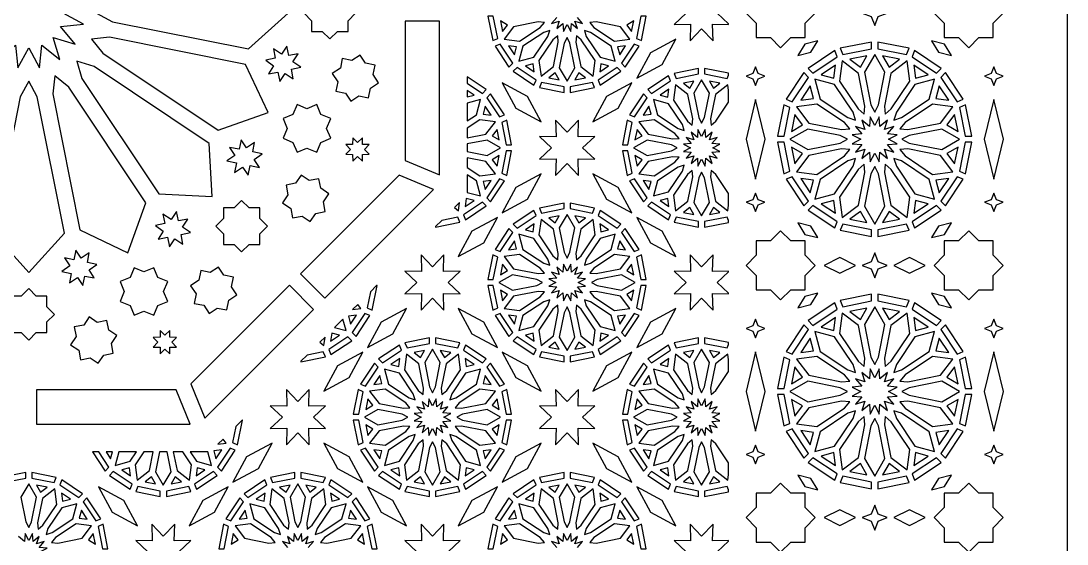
# Model space of a CAD drawing. Header units: millimetres. Extents: x 5 to 6335, y 27 to 2435.
# Drawn here: x 541 to 1085, y 1469 to 1741 of the extents above; entities that cross this region are included whole.
import ezdxf

# ---------------------------------------------------------------- set-up
doc = ezdxf.new("R2010")
doc.units = ezdxf.units.MM
doc.layers.add('CUT', color=1, linetype='CONTINUOUS')

msp = doc.modelspace()

# ---------------------------------------------------------------- linework, layer by layer
at = {"layer": 'CUT'}
for points in [[(1085.16, 2434.99), (1085.16, 1054.84), (5.01, 1054.84), (5.01, 2434.99)], [(588.658, 1740.453), (659.392, 1726.384), (679.973, 1744.915), (659.392, 1763.446), (588.658, 1749.377), (580.407, 1744.915)], [(711.156, 1748.838), (711.156, 1754.386), (705.608, 1754.386), (701.685, 1758.309), (697.762, 1754.386), (692.214, 1754.386), (692.214, 1748.838), (688.291, 1744.915), (692.214, 1740.992), (692.214, 1735.444), (697.762, 1735.444), (701.685, 1731.521), (705.608, 1735.444), (711.156, 1735.444), (711.156, 1740.992), (715.079, 1744.915)], [(909.01, 1739.383), (903.171, 1744.915), (909.01, 1750.447), (909.01, 1750.854), (900.803, 1750.633), (901.036, 1759.282), (895.085, 1753.001), (889.134, 1759.282), (889.367, 1750.633), (880.718, 1750.866), (886.999, 1744.915), (880.718, 1738.964), (889.367, 1739.197), (889.134, 1730.548), (895.085, 1736.829), (901.036, 1730.548), (900.803, 1739.197), (909.01, 1738.976)], [(941.442, 1732.198), (948.892, 1732.198), (948.892, 1739.648), (954.159, 1744.915), (948.892, 1750.182), (948.892, 1757.632), (941.442, 1757.632), (936.175, 1762.899), (930.908, 1757.632), (923.458, 1757.632), (923.458, 1750.182), (918.191, 1744.915), (923.458, 1739.648), (923.458, 1732.198), (930.908, 1732.198), (936.175, 1726.931)], [(1039.262, 1732.198), (1046.712, 1732.198), (1046.712, 1739.648), (1051.979, 1744.915), (1046.712, 1750.182), (1046.712, 1757.632), (1039.262, 1757.632), (1033.995, 1762.899), (1028.728, 1757.632), (1021.278, 1757.632), (1021.278, 1750.182), (1016.011, 1744.915), (1021.278, 1739.648), (1021.278, 1732.198), (1028.728, 1732.198), (1033.995, 1726.931)], [(986.922, 1743.078), (991.581, 1744.915), (986.922, 1746.752), (985.085, 1751.411), (983.248, 1746.752), (978.589, 1744.915), (983.248, 1743.078), (985.085, 1738.419)], [(789.027, 1731.685), (786.709, 1743.34), (783.894, 1743.34), (786.428, 1730.607)], [(863.742, 1730.607), (866.276, 1743.34), (863.461, 1743.34), (861.143, 1731.685)], [(758.76, 1660.873), (758.76, 1740.79), (740.91, 1740.79), (740.91, 1668.266)], [(791.5, 1735.4), (794.067, 1738.745), (790.416, 1740.853)], [(813.323, 1740.043), (810.012, 1740.311), (797.299, 1737.782), (792.377, 1731.366), (800.394, 1730.311), (811.172, 1737.513)], [(816.083, 1735.913), (812.921, 1734.893), (802.144, 1727.692), (800.051, 1719.881), (807.862, 1721.974), (815.063, 1732.751)], [(834.087, 1735.913), (835.107, 1732.751), (842.308, 1721.974), (850.119, 1719.881), (848.026, 1727.692), (837.249, 1734.893)], [(838.998, 1737.513), (849.776, 1730.311), (857.793, 1731.366), (852.871, 1737.782), (840.158, 1740.311), (836.847, 1740.043)], [(859.754, 1740.853), (856.103, 1738.745), (858.67, 1735.4)], [(583.633, 1724.119), (643.599, 1684.051), (669.705, 1693.296), (657.782, 1718.293), (587.047, 1732.362), (577.719, 1731.398)], [(820.213, 1733.153), (817.683, 1731.002), (810.481, 1720.224), (811.536, 1712.207), (817.952, 1717.129), (820.481, 1729.842)], [(825.085, 1732.184), (823.571, 1729.227), (821.042, 1716.515), (825.085, 1709.511), (829.128, 1716.515), (826.599, 1729.227)], [(829.957, 1733.153), (829.689, 1729.842), (832.218, 1717.129), (838.634, 1712.207), (839.689, 1720.224), (832.487, 1731.002)], [(874.529, 1718.266), (881.634, 1731.464), (868.436, 1724.359), (861.331, 1711.161)], [(951.834, 1724.546), (955.456, 1730.481), (948.713, 1728.787), (945.091, 1722.852)], [(1018.336, 1724.546), (1025.079, 1722.852), (1021.457, 1728.787), (1014.714, 1730.481)], [(682.516, 1719.578), (685.236, 1723.753), (680.338, 1722.838), (679.309, 1727.714), (676.491, 1723.603), (672.316, 1726.323), (673.231, 1721.425), (668.354, 1720.395), (672.466, 1717.578), (669.746, 1713.402), (674.644, 1714.318), (675.673, 1709.441), (678.491, 1713.553), (682.666, 1710.833), (681.751, 1715.731), (686.628, 1716.76)], [(787.633, 1727.697), (794.846, 1716.903), (796.835, 1718.893), (790.233, 1728.774)], [(797.698, 1723.272), (798.789, 1727.345), (794.609, 1727.895)], [(855.561, 1727.895), (851.381, 1727.345), (852.472, 1723.272)], [(855.324, 1716.903), (862.537, 1727.697), (859.937, 1728.774), (853.335, 1718.893)], [(964.293, 1725.441), (950.469, 1716.203), (952.931, 1713.742), (965.625, 1722.224)], [(983.51, 1729.89), (967.203, 1726.646), (968.536, 1723.43), (983.51, 1726.409)], [(1002.967, 1726.646), (986.66, 1729.89), (986.66, 1726.409), (1001.634, 1723.43)], [(1019.701, 1716.203), (1005.877, 1725.441), (1004.545, 1722.224), (1017.239, 1713.742)], [(572.741, 1710.95), (612.808, 1650.984), (640.465, 1649.535), (639.016, 1677.192), (579.05, 1717.259), (570.061, 1719.939)], [(724.215, 1712.947), (725.207, 1717.932), (720.223, 1718.924), (717.399, 1723.149), (713.174, 1720.325), (708.19, 1721.317), (707.198, 1716.333), (702.973, 1713.509), (705.797, 1709.284), (704.805, 1704.299), (709.789, 1703.307), (712.613, 1699.082), (716.838, 1701.906), (721.822, 1700.914), (722.814, 1705.899), (727.039, 1708.722)], [(979.698, 1692.364), (980.043, 1696.631), (976.669, 1713.596), (968.217, 1720.081), (966.827, 1709.519), (976.437, 1695.137)], [(972.251, 1720.957), (977.632, 1716.828), (981.023, 1722.702)], [(985.085, 1693.436), (987.036, 1697.246), (990.412, 1714.211), (985.085, 1723.436), (979.758, 1714.211), (983.134, 1697.246)], [(989.147, 1722.702), (992.538, 1716.828), (997.919, 1720.957)], [(990.472, 1692.364), (993.733, 1695.137), (1003.343, 1709.519), (1001.953, 1720.081), (993.501, 1713.596), (990.127, 1696.631)], [(797.073, 1714.676), (807.867, 1707.463), (808.944, 1710.063), (799.063, 1716.665)], [(808.065, 1714.439), (807.515, 1718.619), (803.442, 1717.528)], [(842.303, 1707.463), (853.097, 1714.676), (851.107, 1716.665), (841.226, 1710.063)], [(846.728, 1717.528), (842.655, 1718.619), (842.105, 1714.439)], [(881.855, 1710.973), (893.51, 1713.291), (893.51, 1716.106), (880.777, 1713.572)], [(909.01, 1713.648), (896.66, 1716.106), (896.66, 1713.291), (908.315, 1710.973), (909.01, 1712.649)], [(923.11, 1716.958), (921.747, 1713.501), (918.289, 1712.137), (921.747, 1710.774), (923.11, 1707.316), (924.473, 1710.774), (927.931, 1712.137), (924.473, 1713.501)], [(957.309, 1712.879), (963.861, 1711.124), (964.746, 1717.849)], [(1005.424, 1717.849), (1006.309, 1711.124), (1012.861, 1712.879)], [(1047.06, 1716.958), (1045.697, 1713.501), (1042.239, 1712.137), (1045.697, 1710.774), (1047.06, 1707.316), (1048.423, 1710.774), (1051.881, 1712.137), (1048.423, 1713.501)], [(540.623, 1701.342), (526.554, 1630.608), (545.085, 1610.027), (563.616, 1630.608), (549.547, 1701.342), (545.085, 1709.593)], [(557.638, 1702.953), (571.707, 1632.218), (596.704, 1620.295), (605.949, 1646.401), (565.881, 1706.367), (558.602, 1712.281)], [(773.16, 1708.474), (781.107, 1703.165), (783.097, 1705.154), (773.16, 1711.795)], [(798.436, 1695.471), (811.634, 1688.366), (804.529, 1701.564), (791.331, 1708.669)], [(810.777, 1706.258), (823.51, 1703.724), (823.51, 1706.539), (811.855, 1708.857)], [(821.023, 1710.246), (818.915, 1713.897), (815.57, 1711.33)], [(826.66, 1703.724), (839.393, 1706.258), (838.315, 1708.857), (826.66, 1706.539)], [(834.6, 1711.33), (831.255, 1713.897), (829.147, 1710.246)], [(845.641, 1701.564), (838.536, 1688.366), (851.734, 1695.471), (858.839, 1708.669)], [(869.063, 1703.165), (878.944, 1709.767), (877.867, 1712.367), (867.073, 1705.154)], [(888.915, 1705.933), (891.023, 1709.584), (885.57, 1708.5)], [(895.085, 1687.646), (896.599, 1690.603), (899.128, 1703.315), (895.085, 1710.319), (891.042, 1703.315), (893.571, 1690.603)], [(901.255, 1705.933), (904.6, 1708.5), (899.147, 1709.584)], [(948.241, 1713.976), (939.004, 1700.151), (942.22, 1698.82), (950.702, 1711.514)], [(975.132, 1689.313), (973.818, 1693.387), (964.208, 1707.77), (953.918, 1710.527), (956.675, 1700.237), (971.057, 1690.626)], [(995.038, 1689.313), (999.113, 1690.626), (1013.495, 1700.237), (1016.252, 1710.527), (1005.962, 1707.77), (996.352, 1693.387)], [(1031.166, 1700.151), (1021.929, 1713.976), (1019.468, 1711.514), (1027.95, 1698.82)], [(773.16, 1701.346), (776.728, 1702.302), (773.16, 1704.686)], [(873.442, 1702.302), (877.515, 1701.211), (878.065, 1705.391)], [(890.213, 1686.677), (890.481, 1689.988), (887.952, 1702.701), (881.536, 1707.623), (880.481, 1699.606), (887.683, 1688.828)], [(909.01, 1704.763), (908.634, 1707.623), (902.218, 1702.701), (899.689, 1689.988), (899.957, 1686.677), (902.487, 1688.828), (909.01, 1698.59)], [(946.595, 1699.698), (953.321, 1700.583), (951.565, 1707.136)], [(1018.605, 1707.136), (1016.849, 1700.583), (1023.575, 1699.698)], [(773.16, 1688.886), (778.026, 1692.138), (780.119, 1699.949), (773.16, 1698.084)], [(792.537, 1692.133), (785.324, 1702.927), (783.335, 1700.937), (789.937, 1691.056)], [(860.233, 1691.056), (866.835, 1700.937), (864.846, 1702.927), (857.633, 1692.133)], [(886.083, 1683.917), (885.063, 1687.079), (877.862, 1697.856), (870.051, 1699.949), (872.144, 1692.138), (882.921, 1684.937)], [(918.162, 1679.359), (923.11, 1658.704), (928.058, 1679.359), (923.11, 1700.015)], [(1042.112, 1679.359), (1047.06, 1658.704), (1052.008, 1679.359), (1047.06, 1700.015)], [(700.016, 1684.987), (702.139, 1690.112), (697.014, 1692.236), (694.89, 1697.361), (689.765, 1695.238), (684.639, 1697.361), (682.515, 1692.236), (677.39, 1690.112), (679.513, 1684.987), (677.39, 1679.862), (682.515, 1677.738), (684.639, 1672.612), (689.765, 1674.735), (694.89, 1672.612), (697.014, 1677.738), (702.139, 1679.862)], [(781.381, 1692.485), (785.561, 1691.935), (782.472, 1696.558)], [(864.609, 1691.935), (868.789, 1692.485), (867.698, 1696.558)], [(937.799, 1697.242), (934.554, 1680.934), (938.036, 1680.934), (941.014, 1695.909)], [(969.308, 1688.007), (954.925, 1697.618), (944.364, 1696.227), (950.848, 1687.775), (967.813, 1684.401), (972.08, 1684.746)], [(998.09, 1684.746), (1002.357, 1684.401), (1019.322, 1687.775), (1025.806, 1696.227), (1015.245, 1697.618), (1000.862, 1688.007)], [(1029.156, 1695.909), (1032.134, 1680.934), (1035.616, 1680.934), (1032.371, 1697.242)], [(773.16, 1680.116), (782.871, 1682.048), (787.793, 1688.464), (779.776, 1689.519), (773.16, 1685.098)], [(796.276, 1676.49), (793.742, 1689.223), (791.143, 1688.145), (793.461, 1676.49)], [(831.036, 1660.548), (830.803, 1669.197), (839.452, 1668.964), (833.171, 1674.915), (839.452, 1680.866), (830.803, 1680.633), (831.036, 1689.282), (825.085, 1683.001), (819.134, 1689.282), (819.367, 1680.633), (810.718, 1680.866), (816.999, 1674.915), (810.718, 1668.964), (819.367, 1669.197), (819.134, 1660.548), (825.085, 1666.829)], [(856.709, 1676.49), (859.027, 1688.145), (856.428, 1689.223), (853.894, 1676.49)], [(883.323, 1679.787), (881.172, 1682.317), (870.394, 1689.519), (862.377, 1688.464), (867.299, 1682.048), (880.012, 1679.519)], [(941.742, 1683.421), (947.616, 1686.812), (943.487, 1692.194)], [(982.754, 1691.076), (982.342, 1685.982), (978.447, 1689.293), (980.016, 1684.428), (975.152, 1685.997), (978.463, 1682.102), (973.368, 1681.69), (977.917, 1679.359), (973.368, 1677.028), (978.463, 1676.616), (975.152, 1672.722), (980.016, 1674.291), (978.447, 1669.426), (982.342, 1672.737), (982.754, 1667.642), (985.085, 1672.192), (987.416, 1667.642), (987.828, 1672.737), (991.723, 1669.426), (990.154, 1674.291), (995.018, 1672.722), (991.707, 1676.616), (996.802, 1677.028), (992.253, 1679.359), (996.802, 1681.69), (991.707, 1682.102), (995.018, 1685.997), (990.154, 1684.428), (991.723, 1689.293), (987.828, 1685.982), (987.416, 1691.076), (985.085, 1686.528)], [(1026.683, 1692.194), (1022.554, 1686.812), (1028.428, 1683.421)], [(786.103, 1681.085), (789.754, 1678.977), (788.67, 1684.43)], [(860.416, 1678.977), (864.067, 1681.085), (861.5, 1684.43)], [(896.978, 1665.397), (897.313, 1669.535), (900.477, 1666.846), (899.203, 1670.797), (903.154, 1669.523), (900.465, 1672.687), (904.603, 1673.022), (900.909, 1674.915), (904.603, 1676.808), (900.465, 1677.143), (903.154, 1680.307), (899.203, 1679.033), (900.477, 1682.984), (897.313, 1680.295), (896.978, 1684.433), (895.085, 1680.739), (893.192, 1684.433), (892.857, 1680.295), (889.693, 1682.984), (890.967, 1679.033), (887.016, 1680.307), (889.705, 1677.143), (885.567, 1676.808), (889.261, 1674.915), (885.567, 1673.022), (889.705, 1672.687), (887.016, 1669.523), (890.967, 1670.797), (889.693, 1666.846), (892.857, 1669.535), (893.192, 1665.397), (895.085, 1669.091)], [(971.009, 1679.359), (967.199, 1681.311), (950.234, 1684.686), (941.008, 1679.359), (950.234, 1674.033), (967.199, 1677.408)], [(999.161, 1679.359), (1002.971, 1677.408), (1019.936, 1674.033), (1029.162, 1679.359), (1019.936, 1684.686), (1002.971, 1681.311)], [(662.358, 1668.913), (666.47, 1671.731), (661.594, 1672.76), (662.509, 1677.659), (658.333, 1674.938), (655.516, 1679.05), (654.487, 1674.173), (649.588, 1675.088), (652.308, 1670.913), (648.197, 1668.095), (653.073, 1667.066), (652.158, 1662.168), (656.333, 1664.888), (659.151, 1660.776), (660.18, 1665.653), (665.079, 1664.738)], [(719.713, 1674.076), (722.165, 1676.586), (718.656, 1676.627), (718.615, 1680.136), (716.105, 1677.684), (713.595, 1680.136), (713.554, 1676.627), (710.045, 1676.586), (712.498, 1674.076), (710.045, 1671.566), (713.554, 1671.525), (713.595, 1668.016), (716.105, 1670.469), (718.615, 1668.016), (718.656, 1671.525), (722.165, 1671.566)], [(773.16, 1672.926), (783.485, 1670.872), (790.489, 1674.915), (783.485, 1678.958), (773.16, 1676.904)], [(882.354, 1674.915), (879.397, 1676.429), (866.685, 1678.958), (859.681, 1674.915), (866.685, 1670.872), (879.397, 1673.401)], [(934.554, 1677.784), (937.799, 1661.477), (941.014, 1662.81), (938.036, 1677.784)], [(1032.134, 1677.784), (1029.156, 1662.81), (1032.371, 1661.477), (1035.616, 1677.784)], [(789.754, 1670.853), (786.103, 1668.745), (788.67, 1665.4)], [(793.742, 1660.607), (796.276, 1673.34), (793.461, 1673.34), (791.143, 1661.685)], [(859.027, 1661.685), (856.709, 1673.34), (853.894, 1673.34), (856.428, 1660.607)], [(861.5, 1665.4), (864.067, 1668.745), (860.416, 1670.853)], [(947.616, 1671.907), (941.742, 1675.298), (943.487, 1666.525)], [(972.08, 1673.973), (967.813, 1674.318), (950.848, 1670.944), (944.364, 1662.492), (954.925, 1661.101), (969.308, 1670.712)], [(998.09, 1673.973), (1000.862, 1670.712), (1015.245, 1661.101), (1025.806, 1662.492), (1019.322, 1670.944), (1002.357, 1674.318)], [(1028.428, 1675.298), (1022.554, 1671.907), (1026.683, 1666.525)], [(773.16, 1664.732), (779.776, 1660.311), (787.793, 1661.366), (782.871, 1667.782), (773.16, 1669.714)], [(883.323, 1670.043), (880.012, 1670.311), (867.299, 1667.782), (862.377, 1661.366), (870.394, 1660.311), (881.172, 1667.513)], [(886.083, 1665.913), (882.921, 1664.893), (872.144, 1657.692), (870.051, 1649.881), (877.862, 1651.974), (885.063, 1662.751)], [(975.132, 1669.406), (971.057, 1668.092), (956.675, 1658.482), (953.918, 1648.192), (964.208, 1650.949), (973.818, 1665.332)], [(979.698, 1666.355), (976.437, 1663.582), (966.827, 1649.2), (968.217, 1638.638), (976.669, 1645.122), (980.043, 1662.088)], [(985.085, 1665.283), (983.134, 1661.473), (979.758, 1644.508), (985.085, 1635.282), (990.412, 1644.508), (987.036, 1661.473)], [(990.472, 1666.355), (990.127, 1662.088), (993.501, 1645.122), (1001.953, 1638.638), (1003.343, 1649.2), (993.733, 1663.582)], [(995.038, 1669.406), (996.352, 1665.332), (1005.962, 1650.949), (1016.252, 1648.192), (1013.495, 1658.482), (999.113, 1668.092)], [(698.347, 1646.831), (701.17, 1651.056), (696.945, 1653.879), (695.953, 1658.864), (690.969, 1657.872), (686.744, 1660.696), (683.92, 1656.471), (678.936, 1655.479), (679.928, 1650.494), (677.104, 1646.269), (681.329, 1643.445), (682.321, 1638.461), (687.305, 1639.453), (691.53, 1636.629), (694.354, 1640.854), (699.339, 1641.846)], [(737.753, 1660.645), (686.471, 1609.363), (699.093, 1596.741), (755.603, 1653.251)], [(773.16, 1651.746), (780.119, 1649.881), (778.026, 1657.692), (773.16, 1660.944)], [(804.529, 1648.266), (811.634, 1661.464), (798.436, 1654.359), (791.331, 1641.161)], [(851.734, 1654.359), (838.536, 1661.464), (845.641, 1648.266), (858.839, 1641.161)], [(890.213, 1663.153), (887.683, 1661.002), (880.481, 1650.224), (881.536, 1642.207), (887.952, 1647.129), (890.481, 1659.842)], [(895.085, 1662.184), (893.571, 1659.227), (891.042, 1646.515), (895.085, 1639.511), (899.128, 1646.515), (896.599, 1659.227)], [(909.01, 1651.24), (902.487, 1661.002), (899.957, 1663.153), (899.689, 1659.842), (902.218, 1647.129), (908.634, 1642.207), (909.01, 1645.067)], [(939.004, 1658.568), (948.241, 1644.743), (950.702, 1647.205), (942.22, 1659.899)], [(1027.95, 1659.899), (1019.468, 1647.205), (1021.929, 1644.743), (1031.166, 1658.568)], [(785.561, 1657.895), (781.381, 1657.345), (782.472, 1653.272)], [(785.324, 1646.903), (792.537, 1657.697), (789.937, 1658.774), (783.335, 1648.893)], [(857.633, 1657.697), (864.846, 1646.903), (866.835, 1648.893), (860.233, 1658.774)], [(867.698, 1653.272), (868.789, 1657.345), (864.609, 1657.895)], [(953.321, 1658.136), (946.595, 1659.021), (951.565, 1651.583)], [(1023.575, 1659.021), (1016.849, 1658.136), (1018.605, 1651.583)], [(923.11, 1651.403), (921.747, 1647.945), (918.289, 1646.582), (921.747, 1645.218), (923.11, 1641.761), (924.473, 1645.218), (927.931, 1646.582), (924.473, 1647.945)], [(1047.06, 1651.403), (1045.697, 1647.945), (1042.239, 1646.582), (1045.697, 1645.218), (1047.06, 1641.761), (1048.423, 1645.218), (1051.881, 1646.582), (1048.423, 1647.945)], [(665.289, 1630.259), (669.212, 1634.182), (665.289, 1638.105), (665.289, 1643.653), (659.741, 1643.653), (655.818, 1647.576), (651.895, 1643.653), (646.347, 1643.653), (646.347, 1638.105), (642.424, 1634.182), (646.347, 1630.259), (646.347, 1624.711), (651.895, 1624.711), (655.818, 1620.788), (659.741, 1624.711), (665.289, 1624.711)], [(766.534, 1643.817), (768.634, 1642.207), (769.196, 1646.479)], [(772.303, 1637.463), (783.097, 1644.676), (781.107, 1646.665), (771.226, 1640.063)], [(776.728, 1647.528), (772.655, 1648.619), (772.105, 1644.439)], [(811.855, 1640.973), (823.51, 1643.291), (823.51, 1646.106), (810.777, 1643.572)], [(826.66, 1643.291), (838.315, 1640.973), (839.393, 1643.572), (826.66, 1646.106)], [(867.073, 1644.676), (877.867, 1637.463), (878.944, 1640.063), (869.063, 1646.665)], [(878.065, 1644.439), (877.515, 1648.619), (873.442, 1647.528)], [(891.023, 1640.246), (888.915, 1643.897), (885.57, 1641.33)], [(904.6, 1641.33), (901.255, 1643.897), (899.147, 1640.246)], [(950.469, 1642.516), (964.293, 1633.278), (965.625, 1636.495), (952.931, 1644.977)], [(963.861, 1647.595), (957.309, 1645.839), (964.746, 1640.87)], [(1017.239, 1644.977), (1004.545, 1636.495), (1005.877, 1633.278), (1019.701, 1642.516)], [(1012.861, 1645.839), (1006.309, 1647.595), (1005.424, 1640.87)], [(624.347, 1629.82), (629.224, 1630.849), (625.112, 1633.667), (627.832, 1637.842), (622.934, 1636.927), (621.905, 1641.803), (619.087, 1637.692), (614.912, 1640.412), (615.827, 1635.513), (610.95, 1634.484), (615.062, 1631.667), (612.341, 1627.491), (617.24, 1628.406), (618.269, 1623.53), (621.087, 1627.642), (625.262, 1624.921)], [(756.66, 1633.943), (756.66, 1633.724), (769.393, 1636.258), (768.315, 1638.857), (759.901, 1637.184)], [(775.641, 1631.564), (768.536, 1618.366), (781.734, 1625.471), (788.839, 1638.669)], [(799.063, 1633.165), (808.944, 1639.767), (807.867, 1642.367), (797.073, 1635.154)], [(818.915, 1635.933), (821.023, 1639.584), (815.57, 1638.5)], [(825.085, 1617.646), (826.599, 1620.603), (829.128, 1633.315), (825.085, 1640.319), (821.042, 1633.315), (823.571, 1620.603)], [(831.255, 1635.933), (834.6, 1638.5), (829.147, 1639.584)], [(853.097, 1635.154), (842.303, 1642.367), (841.226, 1639.767), (851.107, 1633.165)], [(868.436, 1625.471), (881.634, 1618.366), (874.529, 1631.564), (861.331, 1638.669)], [(880.777, 1636.258), (893.51, 1633.724), (893.51, 1636.539), (881.855, 1638.857)], [(909.01, 1637.181), (908.315, 1638.857), (896.66, 1636.539), (896.66, 1633.724), (909.01, 1636.182)], [(977.632, 1641.891), (972.251, 1637.762), (981.023, 1636.017)], [(992.538, 1641.891), (989.147, 1636.017), (997.919, 1637.762)], [(790.233, 1621.056), (796.835, 1630.937), (794.846, 1632.927), (787.633, 1622.133)], [(803.442, 1632.302), (807.515, 1631.211), (808.065, 1635.391)], [(820.213, 1616.677), (820.481, 1619.988), (817.952, 1632.701), (811.536, 1637.623), (810.481, 1629.606), (817.683, 1618.828)], [(829.957, 1616.677), (832.487, 1618.828), (839.689, 1629.606), (838.634, 1637.623), (832.218, 1632.701), (829.689, 1619.988)], [(842.655, 1631.211), (846.728, 1632.302), (842.105, 1635.391)], [(862.537, 1622.133), (855.324, 1632.927), (853.335, 1630.937), (859.937, 1621.056)], [(951.834, 1634.173), (945.091, 1635.867), (948.713, 1629.932), (955.456, 1628.238)], [(983.51, 1632.31), (968.536, 1635.289), (967.203, 1632.073), (983.51, 1628.829)], [(1001.634, 1635.289), (986.66, 1632.31), (986.66, 1628.829), (1002.967, 1632.073)], [(1018.336, 1634.173), (1014.714, 1628.238), (1021.457, 1629.932), (1025.079, 1635.867)], [(816.083, 1613.917), (815.063, 1617.079), (807.862, 1627.856), (800.051, 1629.949), (802.144, 1622.138), (812.921, 1614.937)], [(834.087, 1613.917), (837.249, 1614.937), (848.026, 1622.138), (850.119, 1629.949), (842.308, 1627.856), (835.107, 1617.079)], [(936.175, 1631.788), (930.908, 1626.52), (923.458, 1626.52), (923.458, 1619.071), (918.191, 1613.804), (923.458, 1608.536), (923.458, 1601.087), (930.908, 1601.087), (936.175, 1595.82), (941.442, 1601.087), (948.892, 1601.087), (948.892, 1608.536), (954.159, 1613.804), (948.892, 1619.071), (948.892, 1626.52), (941.442, 1626.52)], [(1033.995, 1631.788), (1028.728, 1626.52), (1021.278, 1626.52), (1021.278, 1619.071), (1016.011, 1613.804), (1021.278, 1608.536), (1021.278, 1601.087), (1028.728, 1601.087), (1033.995, 1595.82), (1039.262, 1601.087), (1046.712, 1601.087), (1046.712, 1608.536), (1051.979, 1613.804), (1046.712, 1619.071), (1046.712, 1626.52), (1039.262, 1626.52)], [(574.269, 1608.249), (579.167, 1607.334), (576.447, 1611.509), (580.559, 1614.327), (575.682, 1615.356), (576.598, 1620.254), (572.422, 1617.534), (569.605, 1621.646), (568.575, 1616.769), (563.677, 1617.684), (566.397, 1613.509), (562.286, 1610.691), (567.162, 1609.662), (566.247, 1604.764), (570.422, 1607.484), (573.24, 1603.372)], [(794.609, 1621.935), (798.789, 1622.485), (797.698, 1626.558)], [(851.381, 1622.485), (855.561, 1621.935), (852.472, 1626.558)], [(761.036, 1590.548), (760.803, 1599.197), (769.452, 1598.964), (763.171, 1604.915), (769.452, 1610.866), (760.803, 1610.633), (761.036, 1619.282), (755.085, 1613.001), (749.134, 1619.282), (749.367, 1610.633), (740.718, 1610.866), (746.999, 1604.915), (740.718, 1598.964), (749.367, 1599.197), (749.134, 1590.548), (755.085, 1596.829)], [(786.709, 1606.49), (789.027, 1618.145), (786.428, 1619.223), (783.894, 1606.49)], [(813.323, 1609.787), (811.172, 1612.317), (800.394, 1619.519), (792.377, 1618.464), (797.299, 1612.048), (810.012, 1609.519)], [(836.847, 1609.787), (840.158, 1609.519), (852.871, 1612.048), (857.793, 1618.464), (849.776, 1619.519), (838.998, 1612.317)], [(866.276, 1606.49), (863.742, 1619.223), (861.143, 1618.145), (863.461, 1606.49)], [(909.01, 1599.383), (903.171, 1604.915), (909.01, 1610.447), (909.01, 1610.854), (900.803, 1610.633), (901.036, 1619.282), (895.085, 1613.001), (889.134, 1619.282), (889.367, 1610.633), (880.718, 1610.866), (886.999, 1604.915), (880.718, 1598.964), (889.367, 1599.197), (889.134, 1590.548), (895.085, 1596.829), (901.036, 1590.548), (900.803, 1599.197), (909.01, 1598.976)], [(966.995, 1609.751), (975.101, 1613.804), (966.995, 1617.857), (958.889, 1613.804)], [(985.085, 1620.3), (983.248, 1615.641), (978.589, 1613.804), (983.248, 1611.967), (985.085, 1607.308), (986.922, 1611.967), (991.581, 1613.804), (986.922, 1615.641)], [(1003.175, 1609.751), (1011.281, 1613.804), (1003.175, 1617.857), (995.068, 1613.804)], [(612.262, 1592.986), (617.388, 1595.11), (615.265, 1600.235), (617.388, 1605.361), (612.262, 1607.485), (610.138, 1612.61), (605.013, 1610.487), (599.888, 1612.61), (597.764, 1607.485), (592.639, 1605.361), (594.762, 1600.235), (592.639, 1595.11), (597.764, 1592.986), (599.888, 1587.861), (605.013, 1589.984), (610.138, 1587.861)], [(649.146, 1595.646), (653.371, 1598.47), (650.547, 1602.695), (651.539, 1607.679), (646.555, 1608.671), (643.731, 1612.896), (639.506, 1610.072), (634.521, 1611.064), (633.529, 1606.08), (629.304, 1603.256), (632.128, 1599.031), (631.136, 1594.047), (636.121, 1593.055), (638.944, 1588.83), (643.169, 1591.653), (648.154, 1590.661)], [(790.416, 1608.977), (794.067, 1611.085), (791.5, 1614.43)], [(826.978, 1595.397), (827.313, 1599.535), (830.477, 1596.846), (829.203, 1600.797), (833.154, 1599.523), (830.465, 1602.687), (834.603, 1603.022), (830.909, 1604.915), (834.603, 1606.808), (830.465, 1607.143), (833.154, 1610.307), (829.203, 1609.033), (830.477, 1612.984), (827.313, 1610.295), (826.978, 1614.433), (825.085, 1610.739), (823.192, 1614.433), (822.857, 1610.295), (819.693, 1612.984), (820.967, 1609.033), (817.016, 1610.307), (819.705, 1607.143), (815.567, 1606.808), (819.261, 1604.915), (815.567, 1603.022), (819.705, 1602.687), (817.016, 1599.523), (820.967, 1600.797), (819.693, 1596.846), (822.857, 1599.535), (823.192, 1595.397), (825.085, 1599.091)], [(856.103, 1611.085), (859.754, 1608.977), (858.67, 1614.43)], [(812.354, 1604.915), (809.397, 1606.429), (796.685, 1608.958), (789.681, 1604.915), (796.685, 1600.872), (809.397, 1603.401)], [(837.816, 1604.915), (840.773, 1603.401), (853.485, 1600.872), (860.489, 1604.915), (853.485, 1608.958), (840.773, 1606.429)], [(549.008, 1578.844), (554.556, 1578.844), (554.556, 1584.392), (558.479, 1588.315), (554.556, 1592.238), (554.556, 1597.786), (549.008, 1597.786), (545.085, 1601.709), (541.162, 1597.786), (535.614, 1597.786), (535.614, 1592.238), (531.691, 1588.315), (535.614, 1584.392), (535.614, 1578.844), (541.162, 1578.844), (545.085, 1574.921)], [(680.637, 1603.529), (629.355, 1552.247), (636.749, 1534.397), (693.259, 1590.907)], [(722.816, 1600.099), (721.143, 1591.685), (723.742, 1590.607), (726.276, 1603.34), (726.057, 1603.34)], [(789.027, 1591.685), (786.709, 1603.34), (783.894, 1603.34), (786.428, 1590.607)], [(791.5, 1595.4), (794.067, 1598.745), (790.416, 1600.853)], [(813.323, 1600.043), (810.012, 1600.311), (797.299, 1597.782), (792.377, 1591.366), (800.394, 1590.311), (811.172, 1597.513)], [(838.998, 1597.513), (849.776, 1590.311), (857.793, 1591.366), (852.871, 1597.782), (840.158, 1600.311), (836.847, 1600.043)], [(859.754, 1600.853), (856.103, 1598.745), (858.67, 1595.4)], [(863.742, 1590.607), (866.276, 1603.34), (863.461, 1603.34), (861.143, 1591.685)], [(816.083, 1595.913), (812.921, 1594.893), (802.144, 1587.692), (800.051, 1579.881), (807.862, 1581.974), (815.063, 1592.751)], [(834.087, 1595.913), (835.107, 1592.751), (842.308, 1581.974), (850.119, 1579.881), (848.026, 1587.692), (837.249, 1594.893)], [(951.834, 1593.435), (955.456, 1599.37), (948.713, 1597.676), (945.091, 1591.741)], [(964.293, 1594.33), (950.469, 1585.092), (952.931, 1582.631), (965.625, 1591.113)], [(983.51, 1598.779), (967.203, 1595.535), (968.536, 1592.319), (983.51, 1595.298)], [(1002.967, 1595.535), (986.66, 1598.779), (986.66, 1595.298), (1001.634, 1592.319)], [(1019.701, 1585.092), (1005.877, 1594.33), (1004.545, 1591.113), (1017.239, 1582.631)], [(1018.336, 1593.435), (1025.079, 1591.741), (1021.457, 1597.676), (1014.714, 1599.37)], [(713.521, 1590.804), (717.793, 1591.366), (716.183, 1593.466)], [(734.529, 1578.266), (741.634, 1591.464), (728.436, 1584.359), (721.331, 1571.161)], [(781.734, 1584.359), (768.536, 1591.464), (775.641, 1578.266), (788.839, 1571.161)], [(820.213, 1593.153), (817.683, 1591.002), (810.481, 1580.224), (811.536, 1572.207), (817.952, 1577.129), (820.481, 1589.842)], [(825.085, 1592.184), (823.571, 1589.227), (821.042, 1576.515), (825.085, 1569.511), (829.128, 1576.515), (826.599, 1589.227)], [(829.957, 1593.153), (829.689, 1589.842), (832.218, 1577.129), (838.634, 1572.207), (839.689, 1580.224), (832.487, 1591.002)], [(874.529, 1578.266), (881.634, 1591.464), (868.436, 1584.359), (861.331, 1571.161)], [(979.698, 1561.253), (980.043, 1565.52), (976.669, 1582.485), (968.217, 1588.97), (966.827, 1578.408), (976.437, 1564.026)], [(972.251, 1589.846), (977.632, 1585.717), (981.023, 1591.591)], [(985.085, 1562.325), (987.036, 1566.135), (990.412, 1583.1), (985.085, 1592.325), (979.758, 1583.1), (983.134, 1566.135)], [(989.147, 1591.591), (992.538, 1585.717), (997.919, 1589.846)], [(990.472, 1561.253), (993.733, 1564.026), (1003.343, 1578.408), (1001.953, 1588.97), (993.501, 1582.485), (990.127, 1565.52)], [(584.101, 1567.186), (589.086, 1568.178), (588.094, 1573.162), (590.918, 1577.387), (586.693, 1580.211), (585.701, 1585.195), (580.716, 1584.203), (576.491, 1587.027), (573.667, 1582.802), (568.683, 1581.81), (569.675, 1576.826), (566.851, 1572.601), (571.076, 1569.777), (572.068, 1564.793), (577.053, 1565.785), (581.278, 1562.961)], [(704.187, 1581.471), (710.119, 1579.881), (708.529, 1585.813)], [(715.561, 1587.895), (711.381, 1587.345), (712.472, 1583.272)], [(715.324, 1576.903), (722.537, 1587.697), (719.937, 1588.774), (713.335, 1578.893)], [(787.633, 1587.697), (794.846, 1576.903), (796.835, 1578.893), (790.233, 1588.774)], [(797.698, 1583.272), (798.789, 1587.345), (794.609, 1587.895)], [(855.561, 1587.895), (851.381, 1587.345), (852.472, 1583.272)], [(855.324, 1576.903), (862.537, 1587.697), (859.937, 1588.774), (853.335, 1578.893)], [(923.11, 1585.847), (921.747, 1582.389), (918.289, 1581.026), (921.747, 1579.663), (923.11, 1576.205), (924.473, 1579.663), (927.931, 1581.026), (924.473, 1582.389)], [(957.309, 1581.768), (963.861, 1580.013), (964.746, 1586.738)], [(1005.424, 1586.738), (1006.309, 1580.013), (1012.861, 1581.768)], [(1047.06, 1585.847), (1045.697, 1582.389), (1042.239, 1581.026), (1045.697, 1579.663), (1047.06, 1576.205), (1048.423, 1579.663), (1051.881, 1581.026), (1048.423, 1582.389)], [(618.475, 1571.344), (621.984, 1571.385), (619.531, 1573.895), (621.984, 1576.405), (618.475, 1576.446), (618.434, 1579.955), (615.924, 1577.502), (613.414, 1579.955), (613.373, 1576.446), (609.864, 1576.405), (612.316, 1573.895), (609.864, 1571.385), (613.373, 1571.344), (613.414, 1567.835), (615.924, 1570.287), (618.434, 1567.835)], [(706.728, 1577.528), (702.655, 1578.619), (702.105, 1574.439)], [(808.065, 1574.439), (807.515, 1578.619), (803.442, 1577.528)], [(846.728, 1577.528), (842.655, 1578.619), (842.105, 1574.439)], [(948.241, 1582.865), (939.004, 1569.04), (942.22, 1567.708), (950.702, 1580.403)], [(975.132, 1558.201), (973.818, 1562.276), (964.208, 1576.658), (953.918, 1579.416), (956.675, 1569.126), (971.057, 1559.515)], [(995.038, 1558.201), (999.113, 1559.515), (1013.495, 1569.126), (1016.252, 1579.416), (1005.962, 1576.658), (996.352, 1562.276)], [(1031.166, 1569.04), (1021.929, 1582.865), (1019.468, 1580.403), (1027.95, 1567.708)], [(696.534, 1573.817), (698.634, 1572.207), (699.196, 1576.479)], [(702.303, 1567.463), (713.097, 1574.676), (711.107, 1576.665), (701.226, 1570.063)], [(741.855, 1570.973), (753.51, 1573.291), (753.51, 1576.106), (740.777, 1573.572)], [(756.66, 1573.291), (768.315, 1570.973), (769.393, 1573.572), (756.66, 1576.106)], [(797.073, 1574.676), (807.867, 1567.463), (808.944, 1570.063), (799.063, 1576.665)], [(821.023, 1570.246), (818.915, 1573.897), (815.57, 1571.33)], [(834.6, 1571.33), (831.255, 1573.897), (829.147, 1570.246)], [(842.303, 1567.463), (853.097, 1574.676), (851.107, 1576.665), (841.226, 1570.063)], [(881.855, 1570.973), (893.51, 1573.291), (893.51, 1576.106), (880.777, 1573.572)], [(909.01, 1573.648), (896.66, 1576.106), (896.66, 1573.291), (908.315, 1570.973), (909.01, 1572.649)], [(946.595, 1568.587), (953.321, 1569.472), (951.565, 1576.025)], [(1018.605, 1576.025), (1016.849, 1569.472), (1023.575, 1568.587)], [(686.66, 1563.943), (686.66, 1563.724), (699.393, 1566.258), (698.315, 1568.857), (689.901, 1567.184)], [(705.641, 1561.564), (698.536, 1548.366), (711.734, 1555.471), (718.839, 1568.669)], [(729.063, 1563.165), (738.944, 1569.767), (737.867, 1572.367), (727.073, 1565.154)], [(750.213, 1546.677), (750.481, 1549.988), (747.952, 1562.701), (741.536, 1567.623), (740.481, 1559.606), (747.683, 1548.828)], [(748.915, 1565.933), (751.023, 1569.584), (745.57, 1568.5)], [(755.085, 1547.646), (756.599, 1550.603), (759.128, 1563.315), (755.085, 1570.319), (751.042, 1563.315), (753.571, 1550.603)], [(761.255, 1565.933), (764.6, 1568.5), (759.147, 1569.584)], [(759.957, 1546.677), (762.487, 1548.828), (769.689, 1559.606), (768.634, 1567.623), (762.218, 1562.701), (759.689, 1549.988)], [(783.097, 1565.154), (772.303, 1572.367), (771.226, 1569.767), (781.107, 1563.165)], [(798.436, 1555.471), (811.634, 1548.366), (804.529, 1561.564), (791.331, 1568.669)], [(810.777, 1566.258), (823.51, 1563.724), (823.51, 1566.539), (811.855, 1568.857)], [(826.66, 1563.724), (839.393, 1566.258), (838.315, 1568.857), (826.66, 1566.539)], [(845.641, 1561.564), (838.536, 1548.366), (851.734, 1555.471), (858.839, 1568.669)], [(869.063, 1563.165), (878.944, 1569.767), (877.867, 1572.367), (867.073, 1565.154)], [(890.213, 1546.677), (890.481, 1549.988), (887.952, 1562.701), (881.536, 1567.623), (880.481, 1559.606), (887.683, 1548.828)], [(888.915, 1565.933), (891.023, 1569.584), (885.57, 1568.5)], [(895.085, 1547.646), (896.599, 1550.603), (899.128, 1563.315), (895.085, 1570.319), (891.042, 1563.315), (893.571, 1550.603)], [(901.255, 1565.933), (904.6, 1568.5), (899.147, 1569.584)], [(909.01, 1564.763), (908.634, 1567.623), (902.218, 1562.701), (899.689, 1549.988), (899.957, 1546.677), (902.487, 1548.828), (909.01, 1558.59)], [(918.162, 1548.248), (923.11, 1527.593), (928.058, 1548.248), (923.11, 1568.904)], [(1042.112, 1548.248), (1047.06, 1527.593), (1052.008, 1548.248), (1047.06, 1568.904)], [(720.233, 1551.056), (726.835, 1560.937), (724.846, 1562.927), (717.633, 1552.133)], [(733.442, 1562.302), (737.515, 1561.211), (738.065, 1565.391)], [(772.655, 1561.211), (776.728, 1562.302), (772.105, 1565.391)], [(792.537, 1552.133), (785.324, 1562.927), (783.335, 1560.937), (789.937, 1551.056)], [(860.233, 1551.056), (866.835, 1560.937), (864.846, 1562.927), (857.633, 1552.133)], [(873.442, 1562.302), (877.515, 1561.211), (878.065, 1565.391)], [(937.799, 1566.131), (934.554, 1549.823), (938.036, 1549.823), (941.014, 1564.798)], [(969.308, 1556.896), (954.925, 1566.506), (944.364, 1565.116), (950.848, 1556.664), (967.813, 1553.29), (972.08, 1553.635)], [(998.09, 1553.635), (1002.357, 1553.29), (1019.322, 1556.664), (1025.806, 1565.116), (1015.245, 1566.506), (1000.862, 1556.896)], [(1029.156, 1564.798), (1032.134, 1549.823), (1035.616, 1549.823), (1032.371, 1566.131)], [(724.609, 1551.935), (728.789, 1552.485), (727.698, 1556.558)], [(746.083, 1543.917), (745.063, 1547.079), (737.862, 1557.856), (730.051, 1559.949), (732.144, 1552.138), (742.921, 1544.937)], [(764.087, 1543.917), (767.249, 1544.937), (778.026, 1552.138), (780.119, 1559.949), (772.308, 1557.856), (765.107, 1547.079)], [(781.381, 1552.485), (785.561, 1551.935), (782.472, 1556.558)], [(864.609, 1551.935), (868.789, 1552.485), (867.698, 1556.558)], [(886.083, 1543.917), (885.063, 1547.079), (877.862, 1557.856), (870.051, 1559.949), (872.144, 1552.138), (882.921, 1544.937)], [(941.742, 1552.31), (947.616, 1555.701), (943.487, 1561.083)], [(982.754, 1559.965), (982.342, 1554.871), (978.447, 1558.182), (980.016, 1553.317), (975.152, 1554.886), (978.463, 1550.991), (973.368, 1550.579), (977.918, 1548.248), (973.368, 1545.917), (978.463, 1545.505), (975.152, 1541.611), (980.016, 1543.179), (978.447, 1538.315), (982.342, 1541.626), (982.754, 1536.531), (985.085, 1541.081), (987.416, 1536.531), (987.828, 1541.626), (991.723, 1538.315), (990.154, 1543.179), (995.018, 1541.611), (991.707, 1545.505), (996.802, 1545.917), (992.252, 1548.248), (996.802, 1550.579), (991.707, 1550.991), (995.018, 1554.886), (990.154, 1553.317), (991.723, 1558.182), (987.828, 1554.871), (987.416, 1559.965), (985.085, 1555.417)], [(1026.683, 1561.083), (1022.554, 1555.701), (1028.428, 1552.31)], [(971.009, 1548.248), (967.199, 1550.2), (950.234, 1553.575), (941.008, 1548.248), (950.234, 1542.922), (967.199, 1546.297)], [(999.161, 1548.248), (1002.971, 1546.297), (1019.936, 1542.922), (1029.162, 1548.248), (1019.936, 1553.575), (1002.971, 1550.2)], [(621.734, 1549.09), (549.21, 1549.09), (549.21, 1531.24), (629.127, 1531.24)], [(691.036, 1520.548), (690.803, 1529.197), (699.452, 1528.964), (693.171, 1534.915), (699.452, 1540.866), (690.803, 1540.633), (691.036, 1549.282), (685.085, 1543.001), (679.134, 1549.282), (679.367, 1540.633), (670.718, 1540.866), (676.999, 1534.915), (670.718, 1528.964), (679.367, 1529.197), (679.134, 1520.548), (685.085, 1526.829)], [(716.709, 1536.49), (719.027, 1548.145), (716.428, 1549.223), (713.894, 1536.49)], [(743.323, 1539.787), (741.172, 1542.317), (730.394, 1549.519), (722.377, 1548.464), (727.299, 1542.048), (740.012, 1539.519)], [(766.847, 1539.787), (770.158, 1539.519), (782.871, 1542.048), (787.793, 1548.464), (779.776, 1549.519), (768.998, 1542.317)], [(796.276, 1536.49), (793.742, 1549.223), (791.143, 1548.145), (793.461, 1536.49)], [(831.036, 1520.548), (830.803, 1529.197), (839.452, 1528.964), (833.171, 1534.915), (839.452, 1540.866), (830.803, 1540.633), (831.036, 1549.282), (825.085, 1543.001), (819.134, 1549.282), (819.367, 1540.633), (810.718, 1540.866), (816.999, 1534.915), (810.718, 1528.964), (819.367, 1529.197), (819.134, 1520.548), (825.085, 1526.829)], [(856.709, 1536.49), (859.027, 1548.145), (856.428, 1549.223), (853.894, 1536.49)], [(883.323, 1539.787), (881.172, 1542.317), (870.394, 1549.519), (862.377, 1548.464), (867.299, 1542.048), (880.012, 1539.519)], [(934.554, 1546.673), (937.799, 1530.366), (941.014, 1531.699), (938.036, 1546.673)], [(1032.134, 1546.673), (1029.156, 1531.699), (1032.371, 1530.366), (1035.616, 1546.673)], [(720.416, 1538.977), (724.067, 1541.085), (721.5, 1544.43)], [(756.978, 1525.397), (757.313, 1529.535), (760.477, 1526.846), (759.203, 1530.797), (763.154, 1529.523), (760.465, 1532.687), (764.603, 1533.022), (760.909, 1534.915), (764.603, 1536.808), (760.465, 1537.143), (763.154, 1540.307), (759.203, 1539.033), (760.477, 1542.984), (757.313, 1540.295), (756.978, 1544.433), (755.085, 1540.739), (753.192, 1544.433), (752.857, 1540.295), (749.693, 1542.984), (750.967, 1539.033), (747.016, 1540.307), (749.705, 1537.143), (745.567, 1536.808), (749.261, 1534.915), (745.567, 1533.022), (749.705, 1532.687), (747.016, 1529.523), (750.967, 1530.797), (749.693, 1526.846), (752.857, 1529.535), (753.192, 1525.397), (755.085, 1529.091)], [(786.103, 1541.085), (789.754, 1538.977), (788.67, 1544.43)], [(860.416, 1538.977), (864.067, 1541.085), (861.5, 1544.43)], [(896.978, 1525.397), (897.313, 1529.535), (900.477, 1526.846), (899.203, 1530.797), (903.154, 1529.523), (900.465, 1532.687), (904.603, 1533.022), (900.909, 1534.915), (904.603, 1536.808), (900.465, 1537.143), (903.154, 1540.307), (899.203, 1539.033), (900.477, 1542.984), (897.313, 1540.295), (896.978, 1544.433), (895.085, 1540.739), (893.192, 1544.433), (892.857, 1540.295), (889.693, 1542.984), (890.967, 1539.033), (887.016, 1540.307), (889.705, 1537.143), (885.567, 1536.808), (889.261, 1534.915), (885.567, 1533.022), (889.705, 1532.687), (887.016, 1529.523), (890.967, 1530.797), (889.693, 1526.846), (892.857, 1529.535), (893.192, 1525.397), (895.085, 1529.091)], [(947.616, 1540.796), (941.742, 1544.187), (943.487, 1535.414)], [(972.08, 1542.862), (967.813, 1543.207), (950.848, 1539.832), (944.364, 1531.38), (954.925, 1529.99), (969.308, 1539.601)], [(998.09, 1542.862), (1000.862, 1539.601), (1015.245, 1529.99), (1025.806, 1531.38), (1019.322, 1539.832), (1002.357, 1543.207)], [(1028.428, 1544.187), (1022.554, 1540.796), (1026.683, 1535.414)], [(742.354, 1534.915), (739.397, 1536.429), (726.685, 1538.958), (719.681, 1534.915), (726.685, 1530.872), (739.397, 1533.401)], [(767.816, 1534.915), (770.773, 1533.401), (783.485, 1530.872), (790.489, 1534.915), (783.485, 1538.958), (770.773, 1536.429)], [(882.354, 1534.915), (879.397, 1536.429), (866.685, 1538.958), (859.681, 1534.915), (866.685, 1530.872), (879.397, 1533.401)], [(975.132, 1538.295), (971.057, 1536.981), (956.675, 1527.371), (953.918, 1517.081), (964.208, 1519.838), (973.818, 1534.221)], [(979.698, 1535.244), (976.437, 1532.471), (966.827, 1518.089), (968.217, 1507.527), (976.669, 1514.011), (980.043, 1530.976)], [(990.472, 1535.244), (990.127, 1530.976), (993.501, 1514.011), (1001.953, 1507.527), (1003.343, 1518.089), (993.733, 1532.471)], [(995.038, 1538.295), (996.352, 1534.221), (1005.962, 1519.838), (1016.252, 1517.081), (1013.495, 1527.371), (999.113, 1536.981)], [(652.816, 1530.099), (651.143, 1521.685), (653.742, 1520.607), (656.276, 1533.34), (656.057, 1533.34)], [(719.027, 1521.685), (716.709, 1533.34), (713.894, 1533.34), (716.428, 1520.607)], [(721.5, 1525.4), (724.067, 1528.745), (720.416, 1530.853)], [(743.323, 1530.043), (740.012, 1530.311), (727.299, 1527.782), (722.377, 1521.366), (730.394, 1520.311), (741.172, 1527.513)], [(768.998, 1527.513), (779.776, 1520.311), (787.793, 1521.366), (782.871, 1527.782), (770.158, 1530.311), (766.847, 1530.043)], [(789.754, 1530.853), (786.103, 1528.745), (788.67, 1525.4)], [(793.742, 1520.607), (796.276, 1533.34), (793.461, 1533.34), (791.143, 1521.685)], [(859.027, 1521.685), (856.709, 1533.34), (853.894, 1533.34), (856.428, 1520.607)], [(861.5, 1525.4), (864.067, 1528.745), (860.416, 1530.853)], [(883.323, 1530.043), (880.012, 1530.311), (867.299, 1527.782), (862.377, 1521.366), (870.394, 1520.311), (881.172, 1527.513)], [(985.085, 1534.172), (983.134, 1530.362), (979.758, 1513.397), (985.085, 1504.171), (990.412, 1513.397), (987.036, 1530.362)], [(746.083, 1525.913), (742.921, 1524.893), (732.144, 1517.692), (730.051, 1509.881), (737.862, 1511.974), (745.063, 1522.751)], [(764.087, 1525.913), (765.107, 1522.751), (772.308, 1511.974), (780.119, 1509.881), (778.026, 1517.692), (767.249, 1524.893)], [(886.083, 1525.913), (882.921, 1524.893), (872.144, 1517.692), (870.051, 1509.881), (877.862, 1511.974), (885.063, 1522.751)], [(939.004, 1527.456), (948.241, 1513.632), (950.702, 1516.094), (942.22, 1528.788)], [(953.321, 1527.024), (946.595, 1527.91), (951.565, 1520.472)], [(1023.575, 1527.91), (1016.849, 1527.024), (1018.605, 1520.472)], [(1027.95, 1528.788), (1019.468, 1516.094), (1021.929, 1513.632), (1031.166, 1527.456)], [(645.324, 1506.903), (652.537, 1517.697), (649.937, 1518.774), (643.335, 1508.893)], [(643.521, 1520.804), (647.793, 1521.366), (646.183, 1523.466)], [(664.529, 1508.266), (671.634, 1521.464), (658.436, 1514.359), (651.331, 1501.161)], [(711.734, 1514.359), (698.536, 1521.464), (705.641, 1508.266), (718.839, 1501.161)], [(717.633, 1517.697), (724.846, 1506.903), (726.835, 1508.893), (720.233, 1518.774)], [(750.213, 1523.153), (747.683, 1521.002), (740.481, 1510.224), (741.536, 1502.207), (747.952, 1507.129), (750.481, 1519.842)], [(755.085, 1522.184), (753.571, 1519.227), (751.042, 1506.515), (755.085, 1499.511), (759.128, 1506.515), (756.599, 1519.227)], [(759.957, 1523.153), (759.689, 1519.842), (762.218, 1507.129), (768.634, 1502.207), (769.689, 1510.224), (762.487, 1521.002)], [(785.324, 1506.903), (792.537, 1517.697), (789.937, 1518.774), (783.335, 1508.893)], [(804.529, 1508.266), (811.634, 1521.464), (798.436, 1514.359), (791.331, 1501.161)], [(851.734, 1514.359), (838.536, 1521.464), (845.641, 1508.266), (858.839, 1501.161)], [(857.633, 1517.697), (864.846, 1506.903), (866.835, 1508.893), (860.233, 1518.774)], [(890.213, 1523.153), (887.683, 1521.002), (880.481, 1510.224), (881.536, 1502.207), (887.952, 1507.129), (890.481, 1519.842)], [(895.085, 1522.184), (893.571, 1519.227), (891.042, 1506.515), (895.085, 1499.511), (899.128, 1506.515), (896.599, 1519.227)], [(909.01, 1511.24), (902.487, 1521.002), (899.957, 1523.153), (899.689, 1519.842), (902.218, 1507.129), (908.634, 1502.207), (909.01, 1505.067)], [(923.11, 1520.292), (921.747, 1516.834), (918.289, 1515.471), (921.747, 1514.107), (923.11, 1510.65), (924.473, 1514.107), (927.931, 1515.471), (924.473, 1516.834)], [(1047.06, 1520.292), (1045.697, 1516.834), (1042.239, 1515.471), (1045.697, 1514.107), (1047.06, 1510.65), (1048.423, 1514.107), (1051.881, 1515.471), (1048.423, 1516.834)], [(578.205, 1516.84), (584.846, 1506.903), (586.835, 1508.893), (581.526, 1516.84)], [(585.314, 1516.84), (587.698, 1513.272), (588.654, 1516.84)], [(591.916, 1516.84), (590.051, 1509.881), (597.862, 1511.974), (601.114, 1516.84)], [(604.902, 1516.84), (600.481, 1510.224), (601.536, 1502.207), (607.952, 1507.129), (609.884, 1516.84)], [(613.096, 1516.84), (611.042, 1506.515), (615.085, 1499.511), (619.128, 1506.515), (617.074, 1516.84)], [(620.286, 1516.84), (622.218, 1507.129), (628.634, 1502.207), (629.689, 1510.224), (625.268, 1516.84)], [(629.056, 1516.84), (632.308, 1511.974), (640.119, 1509.881), (638.254, 1516.84)], [(645.561, 1517.895), (641.381, 1517.345), (642.472, 1513.272)], [(727.698, 1513.272), (728.789, 1517.345), (724.609, 1517.895)], [(785.561, 1517.895), (781.381, 1517.345), (782.472, 1513.272)], [(867.698, 1513.272), (868.789, 1517.345), (864.609, 1517.895)], [(950.469, 1511.405), (964.293, 1502.167), (965.625, 1505.384), (952.931, 1513.866)], [(963.861, 1516.484), (957.309, 1514.728), (964.746, 1509.759)], [(1017.239, 1513.866), (1004.545, 1505.384), (1005.877, 1502.167), (1019.701, 1511.405)], [(1012.861, 1514.728), (1006.309, 1516.484), (1005.424, 1509.759)], [(598.065, 1504.439), (597.515, 1508.619), (593.442, 1507.528)], [(636.728, 1507.528), (632.655, 1508.619), (632.105, 1504.439)], [(738.065, 1504.439), (737.515, 1508.619), (733.442, 1507.528)], [(776.728, 1507.528), (772.655, 1508.619), (772.105, 1504.439)], [(878.065, 1504.439), (877.515, 1508.619), (873.442, 1507.528)], [(977.632, 1510.78), (972.251, 1506.65), (981.023, 1504.906)], [(992.538, 1510.78), (989.147, 1504.906), (997.919, 1506.65)], [(543.51, 1506.106), (530.777, 1503.572), (531.855, 1500.973), (543.51, 1503.291)], [(546.66, 1503.291), (558.315, 1500.973), (559.393, 1503.572), (546.66, 1506.106)], [(573.097, 1495.154), (562.303, 1502.367), (561.226, 1499.767), (571.107, 1493.165)], [(587.073, 1504.676), (597.867, 1497.463), (598.944, 1500.063), (589.063, 1506.665)], [(611.023, 1500.246), (608.915, 1503.897), (605.57, 1501.33)], [(624.6, 1501.33), (621.255, 1503.897), (619.147, 1500.246)], [(632.303, 1497.463), (643.097, 1504.676), (641.107, 1506.665), (631.226, 1500.063)], [(659.063, 1493.165), (668.944, 1499.767), (667.867, 1502.367), (657.073, 1495.154)], [(671.855, 1500.973), (683.51, 1503.291), (683.51, 1506.106), (670.777, 1503.572)], [(686.66, 1503.291), (698.315, 1500.973), (699.393, 1503.572), (686.66, 1506.106)], [(713.097, 1495.154), (702.303, 1502.367), (701.226, 1499.767), (711.107, 1493.165)], [(727.073, 1504.676), (737.867, 1497.463), (738.944, 1500.063), (729.063, 1506.665)], [(751.023, 1500.246), (748.915, 1503.897), (745.57, 1501.33)], [(764.6, 1501.33), (761.255, 1503.897), (759.147, 1500.246)], [(772.303, 1497.463), (783.097, 1504.676), (781.107, 1506.665), (771.226, 1500.063)], [(799.063, 1493.165), (808.944, 1499.767), (807.867, 1502.367), (797.073, 1495.154)], [(811.855, 1500.973), (823.51, 1503.291), (823.51, 1506.106), (810.777, 1503.572)], [(826.66, 1503.291), (838.315, 1500.973), (839.393, 1503.572), (826.66, 1506.106)], [(853.097, 1495.154), (842.303, 1502.367), (841.226, 1499.767), (851.107, 1493.165)], [(867.073, 1504.676), (877.867, 1497.463), (878.944, 1500.063), (869.063, 1506.665)], [(891.023, 1500.246), (888.915, 1503.897), (885.57, 1501.33)], [(904.6, 1501.33), (901.255, 1503.897), (899.147, 1500.246)], [(951.834, 1503.062), (945.091, 1504.756), (948.713, 1498.821), (955.456, 1497.127)], [(983.51, 1501.199), (968.536, 1504.178), (967.203, 1500.962), (983.51, 1497.718)], [(1001.634, 1504.178), (986.66, 1501.199), (986.66, 1497.718), (1002.967, 1500.962)], [(1018.336, 1503.062), (1014.714, 1497.127), (1021.457, 1498.821), (1025.079, 1504.756)], [(546.599, 1480.603), (549.128, 1493.315), (545.085, 1500.319), (541.042, 1493.315), (543.571, 1480.603), (545.085, 1477.646)], [(551.255, 1495.933), (554.6, 1498.5), (549.147, 1499.584)], [(549.957, 1476.677), (552.487, 1478.828), (559.689, 1489.606), (558.634, 1497.623), (552.218, 1492.701), (549.689, 1479.988)], [(588.436, 1485.471), (601.634, 1478.366), (594.529, 1491.564), (581.331, 1498.669)], [(600.777, 1496.258), (613.51, 1493.724), (613.51, 1496.539), (601.855, 1498.857)], [(616.66, 1493.724), (629.393, 1496.258), (628.315, 1498.857), (616.66, 1496.539)], [(635.641, 1491.564), (628.536, 1478.366), (641.734, 1485.471), (648.839, 1498.669)], [(680.213, 1476.677), (680.481, 1479.988), (677.952, 1492.701), (671.536, 1497.623), (670.481, 1489.606), (677.683, 1478.828)], [(678.915, 1495.933), (681.023, 1499.584), (675.57, 1498.5)], [(685.085, 1477.646), (686.599, 1480.603), (689.128, 1493.315), (685.085, 1500.319), (681.042, 1493.315), (683.571, 1480.603)], [(691.255, 1495.933), (694.6, 1498.5), (689.147, 1499.584)], [(689.957, 1476.677), (692.487, 1478.828), (699.689, 1489.606), (698.634, 1497.623), (692.218, 1492.701), (689.689, 1479.988)], [(728.436, 1485.471), (741.634, 1478.366), (734.529, 1491.564), (721.331, 1498.669)], [(740.777, 1496.258), (753.51, 1493.724), (753.51, 1496.539), (741.855, 1498.857)], [(756.66, 1493.724), (769.393, 1496.258), (768.315, 1498.857), (756.66, 1496.539)], [(775.641, 1491.564), (768.536, 1478.366), (781.734, 1485.471), (788.839, 1498.669)], [(820.213, 1476.677), (820.481, 1479.988), (817.952, 1492.701), (811.536, 1497.623), (810.481, 1489.606), (817.683, 1478.828)], [(818.915, 1495.933), (821.023, 1499.584), (815.57, 1498.5)], [(825.085, 1477.646), (826.599, 1480.603), (829.128, 1493.315), (825.085, 1500.319), (821.042, 1493.315), (823.571, 1480.603)], [(831.255, 1495.933), (834.6, 1498.5), (829.147, 1499.584)], [(829.957, 1476.677), (832.487, 1478.828), (839.689, 1489.606), (838.634, 1497.623), (832.218, 1492.701), (829.689, 1479.988)], [(868.436, 1485.471), (881.634, 1478.366), (874.529, 1491.564), (861.331, 1498.669)], [(880.777, 1496.258), (893.51, 1493.724), (893.51, 1496.539), (881.855, 1498.857)], [(909.01, 1497.181), (908.315, 1498.857), (896.66, 1496.539), (896.66, 1493.724), (909.01, 1496.182)], [(936.175, 1500.677), (930.908, 1495.409), (923.458, 1495.409), (923.458, 1487.96), (918.191, 1482.693), (923.458, 1477.425), (923.458, 1469.976), (930.908, 1469.976), (936.175, 1464.709), (941.442, 1469.976), (948.892, 1469.976), (948.892, 1477.425), (954.159, 1482.693), (948.892, 1487.96), (948.892, 1495.409), (941.442, 1495.409)], [(1033.995, 1500.677), (1028.728, 1495.409), (1021.278, 1495.409), (1021.278, 1487.96), (1016.011, 1482.693), (1021.278, 1477.425), (1021.278, 1469.976), (1028.728, 1469.976), (1033.995, 1464.709), (1039.262, 1469.976), (1046.712, 1469.976), (1046.712, 1477.425), (1051.979, 1482.693), (1046.712, 1487.96), (1046.712, 1495.409), (1039.262, 1495.409)], [(562.655, 1491.211), (566.728, 1492.302), (562.105, 1495.391)], [(582.537, 1482.133), (575.324, 1492.927), (573.335, 1490.937), (579.937, 1481.056)], [(650.233, 1481.056), (656.835, 1490.937), (654.846, 1492.927), (647.633, 1482.133)], [(663.442, 1492.302), (667.515, 1491.211), (668.065, 1495.391)], [(702.655, 1491.211), (706.728, 1492.302), (702.105, 1495.391)], [(722.537, 1482.133), (715.324, 1492.927), (713.335, 1490.937), (719.937, 1481.056)], [(790.233, 1481.056), (796.835, 1490.937), (794.846, 1492.927), (787.633, 1482.133)], [(803.442, 1492.302), (807.515, 1491.211), (808.065, 1495.391)], [(842.655, 1491.211), (846.728, 1492.302), (842.105, 1495.391)], [(862.537, 1482.133), (855.324, 1492.927), (853.335, 1490.937), (859.937, 1481.056)], [(554.087, 1473.917), (557.249, 1474.937), (568.026, 1482.138), (570.119, 1489.949), (562.308, 1487.856), (555.107, 1477.079)], [(571.381, 1482.485), (575.561, 1481.935), (572.472, 1486.558)], [(654.609, 1481.935), (658.789, 1482.485), (657.698, 1486.558)], [(676.083, 1473.917), (675.063, 1477.079), (667.862, 1487.856), (660.051, 1489.949), (662.144, 1482.138), (672.921, 1474.937)], [(694.087, 1473.917), (697.249, 1474.937), (708.026, 1482.138), (710.119, 1489.949), (702.308, 1487.856), (695.107, 1477.079)], [(711.381, 1482.485), (715.561, 1481.935), (712.472, 1486.558)], [(794.609, 1481.935), (798.789, 1482.485), (797.698, 1486.558)], [(816.083, 1473.917), (815.063, 1477.079), (807.862, 1487.856), (800.051, 1489.949), (802.144, 1482.138), (812.921, 1474.937)], [(834.087, 1473.917), (837.249, 1474.937), (848.026, 1482.138), (850.119, 1489.949), (842.308, 1487.856), (835.107, 1477.079)], [(851.381, 1482.485), (855.561, 1481.935), (852.472, 1486.558)], [(966.995, 1478.64), (975.101, 1482.693), (966.995, 1486.746), (958.889, 1482.693)], [(985.085, 1489.189), (983.248, 1484.53), (978.589, 1482.693), (983.248, 1480.856), (985.085, 1476.197), (986.922, 1480.856), (991.581, 1482.693), (986.922, 1484.53)], [(1003.175, 1478.64), (1011.281, 1482.693), (1003.175, 1486.746), (995.068, 1482.693)], [(556.847, 1469.787), (560.158, 1469.519), (572.871, 1472.048), (577.793, 1478.464), (569.776, 1479.519), (558.998, 1472.317)], [(586.276, 1466.49), (583.742, 1479.223), (581.143, 1478.145), (583.461, 1466.49)], [(621.036, 1450.548), (620.803, 1459.197), (629.452, 1458.964), (623.171, 1464.915), (629.452, 1470.866), (620.803, 1470.633), (621.036, 1479.282), (615.085, 1473.001), (609.134, 1479.282), (609.367, 1470.633), (600.718, 1470.866), (606.999, 1464.915), (600.718, 1458.964), (609.367, 1459.197), (609.134, 1450.548), (615.085, 1456.829)], [(646.709, 1466.49), (649.027, 1478.145), (646.428, 1479.223), (643.894, 1466.49)], [(673.323, 1469.787), (671.172, 1472.317), (660.394, 1479.519), (652.377, 1478.464), (657.299, 1472.048), (670.012, 1469.519)], [(696.847, 1469.787), (700.158, 1469.519), (712.871, 1472.048), (717.793, 1478.464), (709.776, 1479.519), (698.998, 1472.317)], [(726.276, 1466.49), (723.742, 1479.223), (721.143, 1478.145), (723.461, 1466.49)], [(761.036, 1450.548), (760.803, 1459.197), (769.452, 1458.964), (763.171, 1464.915), (769.452, 1470.866), (760.803, 1470.633), (761.036, 1479.282), (755.085, 1473.001), (749.134, 1479.282), (749.367, 1470.633), (740.718, 1470.866), (746.999, 1464.915), (740.718, 1458.964), (749.367, 1459.197), (749.134, 1450.548), (755.085, 1456.829)], [(786.709, 1466.49), (789.027, 1478.145), (786.428, 1479.223), (783.894, 1466.49)], [(813.323, 1469.787), (811.172, 1472.317), (800.394, 1479.519), (792.377, 1478.464), (797.299, 1472.048), (810.012, 1469.519)], [(836.847, 1469.787), (840.158, 1469.519), (852.871, 1472.048), (857.793, 1478.464), (849.776, 1479.519), (838.998, 1472.317)], [(866.276, 1466.49), (863.742, 1479.223), (861.143, 1478.145), (863.461, 1466.49)], [(909.01, 1459.383), (903.171, 1464.915), (909.01, 1470.447), (909.01, 1470.854), (900.803, 1470.633), (901.036, 1479.282), (895.085, 1473.001), (889.134, 1479.282), (889.367, 1470.633), (880.718, 1470.866), (886.999, 1464.915), (880.718, 1458.964), (889.367, 1459.197), (889.134, 1450.548), (895.085, 1456.829), (901.036, 1450.548), (900.803, 1459.197), (909.01, 1458.976)], [(576.103, 1471.085), (579.754, 1468.977), (578.67, 1474.43)], [(650.416, 1468.977), (654.067, 1471.085), (651.5, 1474.43)], [(716.103, 1471.085), (719.754, 1468.977), (718.67, 1474.43)], [(790.416, 1468.977), (794.067, 1471.085), (791.5, 1474.43)], [(856.103, 1471.085), (859.754, 1468.977), (858.67, 1474.43)]]:
    msp.add_lwpolyline(points, close=True, dxfattribs=at)
for points in [[(527.108, 1744.915), (516.646, 1739.259), (528.476, 1738.035), (520.976, 1728.806), (532.373, 1732.203), (528.976, 1720.806), (538.205, 1728.306), (539.429, 1716.476), (545.085, 1726.938), (550.741, 1716.476), (551.965, 1728.306), (561.194, 1720.806), (557.797, 1732.203), (569.194, 1728.806), (561.694, 1738.035), (573.524, 1739.259), (563.062, 1744.915)], [(819.705, 1742.687), (817.016, 1739.523), (820.967, 1740.797), (819.693, 1736.846), (822.857, 1739.535), (823.192, 1735.397), (825.085, 1739.091), (826.978, 1735.397), (827.313, 1739.535), (830.477, 1736.846), (829.203, 1740.797), (833.154, 1739.523), (830.465, 1742.687)], [(539.693, 1456.846), (542.857, 1459.535), (543.192, 1455.397), (545.085, 1459.091), (546.978, 1455.397), (547.313, 1459.535), (550.477, 1456.846), (549.203, 1460.797), (553.154, 1459.523), (550.465, 1462.687), (554.603, 1463.022), (550.909, 1464.915), (554.603, 1466.808), (550.465, 1467.143), (553.154, 1470.307), (549.203, 1469.033), (550.477, 1472.984), (547.313, 1470.295), (546.978, 1474.433), (545.085, 1470.739), (543.192, 1474.433), (542.857, 1470.295), (539.693, 1472.984)], [(690.465, 1467.143), (693.154, 1470.307), (689.203, 1469.033), (690.477, 1472.984), (687.313, 1470.295), (686.978, 1474.433), (685.085, 1470.739), (683.192, 1474.433), (682.857, 1470.295), (679.693, 1472.984), (680.967, 1469.033), (677.016, 1470.307), (679.705, 1467.143)], [(830.465, 1467.143), (833.154, 1470.307), (829.203, 1469.033), (830.477, 1472.984), (827.313, 1470.295), (826.978, 1474.433), (825.085, 1470.739), (823.192, 1474.433), (822.857, 1470.295), (819.693, 1472.984), (820.967, 1469.033), (817.016, 1470.307), (819.705, 1467.143)]]:
    msp.add_lwpolyline(points, dxfattribs=at)

doc.saveas('drawing.dxf')
